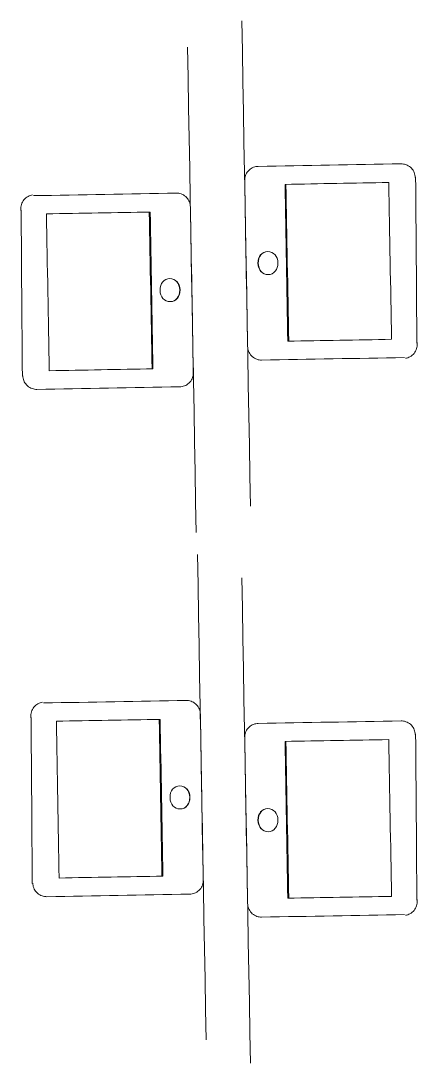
# Model space of a CAD drawing. Header units: centimetres. Extents: x -16.81 to -14.54, y 1.61 to 2.77.
# Drawn here: x -16.5407 to -16.5103, y 2.095 to 2.1747 of the extents above; entities that cross this region are included whole.
import ezdxf

# ---------------------------------------------------------------- set-up
doc = ezdxf.new("R2010")
doc.units = ezdxf.units.CM
doc.header["$MEASUREMENT"] = 0
for name, pattern in [('AI-Linetype-10', [0.070556, 0.035278, -0.035278]), ('AI-Linetype-6', [0.070556, 0.035278, -0.035278]), ('AI-Linetype-8', [0.070556, 0.035278, -0.035278]), ('AI-Linetype-9', [0.070556, 0.035278, -0.035278])]:
    doc.linetypes.add(name, pattern=pattern)
doc.layers.add('Planta$iluminación', color=7, linetype='Continuous', lineweight=0)
doc.layers.add('Predeterminada', color=7, linetype='Continuous', lineweight=0)

msp = doc.modelspace()

# ---------------------------------------------------------------- linework, layer by layer
at = {"layer": 'Planta$iluminación', "color": 4, "linetype": 'AI-Linetype-9', "lineweight": 0, "true_color": 0x00ffff}
msp.add_open_spline([(-16.523734, 2.174718), (-16.523515, 2.162348), (-16.523296, 2.149977), (-16.523078, 2.137607)], degree=3, dxfattribs=at)
at = {"layer": 'Planta$iluminación', "color": 4, "linetype": 'AI-Linetype-6', "lineweight": 0, "true_color": 0x00ffff}
msp.add_open_spline([(-16.527232, 2.135598), (-16.527451, 2.147968), (-16.52767, 2.160339), (-16.527889, 2.172709)], degree=3, dxfattribs=at)
at = {"layer": 'Planta$iluminación', "color": 4, "linetype": 'AI-Linetype-8', "lineweight": 0, "true_color": 0x00ffff}
msp.add_open_spline([(-16.526472, 2.096798), (-16.526691, 2.109169), (-16.52691, 2.121539), (-16.527129, 2.13391)], degree=3, dxfattribs=at)
at = {"layer": 'Planta$iluminación', "color": 4, "linetype": 'AI-Linetype-10', "lineweight": 0, "true_color": 0x00ffff}
msp.add_open_spline([(-16.523734, 2.132114), (-16.523515, 2.119744), (-16.523296, 2.107374), (-16.523078, 2.095003)], degree=3, dxfattribs=at)
at = {"layer": 'Predeterminada', "color": 251, "lineweight": 0, "true_color": 0x696969}
for points in [[(-16.522479, 2.163588), (-16.522568, 2.163583), (-16.52266, 2.163569), (-16.522752, 2.163547), (-16.522844, 2.163516), (-16.522935, 2.163476), (-16.523023, 2.163426), (-16.523107, 2.163368), (-16.523185, 2.163301), (-16.523256, 2.163227), (-16.52332, 2.163146), (-16.523376, 2.163061), (-16.523422, 2.162971), (-16.523459, 2.162879), (-16.523487, 2.162786), (-16.523506, 2.162693), (-16.523516, 2.162601), (-16.523518, 2.162511)], [(-16.510468, 2.162742), (-16.510473, 2.162832), (-16.510486, 2.162923), (-16.510508, 2.163015), (-16.510539, 2.163108), (-16.51058, 2.163198), (-16.510629, 2.163286), (-16.510688, 2.16337), (-16.510754, 2.163448), (-16.510829, 2.16352), (-16.510909, 2.163584), (-16.510995, 2.163639), (-16.511085, 2.163686), (-16.511177, 2.163723), (-16.51127, 2.16375), (-16.511363, 2.163769), (-16.511455, 2.163779), (-16.511544, 2.163782)], [(-16.539751, 2.161402), (-16.539839, 2.161385), (-16.539928, 2.16136), (-16.540016, 2.161326), (-16.540104, 2.161284), (-16.540189, 2.161232), (-16.54027, 2.161172), (-16.540345, 2.161103), (-16.540414, 2.161027), (-16.540476, 2.160944), (-16.540529, 2.160856), (-16.540573, 2.160764), (-16.540607, 2.160669), (-16.540632, 2.160573), (-16.540648, 2.160477), (-16.540655, 2.160382), (-16.540653, 2.16029), (-16.540644, 2.160201)], [(-16.527673, 2.160503), (-16.527678, 2.160592), (-16.527692, 2.160683), (-16.527714, 2.160776), (-16.527745, 2.160868), (-16.527785, 2.160959), (-16.527835, 2.161047), (-16.527893, 2.16113), (-16.52796, 2.161209), (-16.528034, 2.16128), (-16.528115, 2.161344), (-16.5282, 2.1614), (-16.52829, 2.161446), (-16.528382, 2.161483), (-16.528476, 2.161511), (-16.528569, 2.16153), (-16.52866, 2.16154), (-16.52875, 2.161542)], [(-16.511216, 2.148914), (-16.511128, 2.148931), (-16.511039, 2.148956), (-16.51095, 2.14899), (-16.510863, 2.149032), (-16.510778, 2.149084), (-16.510697, 2.149144), (-16.510621, 2.149213), (-16.510552, 2.149289), (-16.510491, 2.149372), (-16.510438, 2.14946), (-16.510394, 2.149552), (-16.510359, 2.149647), (-16.510334, 2.149743), (-16.510318, 2.149839), (-16.510312, 2.149934), (-16.510313, 2.150026), (-16.510323, 2.150115)], [(-16.523294, 2.149813), (-16.523288, 2.149724), (-16.523275, 2.149633), (-16.523253, 2.14954), (-16.523222, 2.149448), (-16.523181, 2.149357), (-16.523132, 2.149269), (-16.523073, 2.149186), (-16.523007, 2.149107), (-16.522932, 2.149036), (-16.522852, 2.148972), (-16.522766, 2.148916), (-16.522676, 2.14887), (-16.522584, 2.148833), (-16.522491, 2.148805), (-16.522398, 2.148786), (-16.522306, 2.148776), (-16.522217, 2.148774)], [(-16.540499, 2.147574), (-16.540494, 2.147484), (-16.54048, 2.147393), (-16.540458, 2.147301), (-16.540427, 2.147208), (-16.540387, 2.147118), (-16.540337, 2.14703), (-16.540279, 2.146946), (-16.540212, 2.146868), (-16.540138, 2.146796), (-16.540057, 2.146732), (-16.539972, 2.146677), (-16.539882, 2.14663), (-16.53979, 2.146593), (-16.539697, 2.146565), (-16.539603, 2.146547), (-16.539512, 2.146536), (-16.539422, 2.146534)], [(-16.528488, 2.146728), (-16.528398, 2.146733), (-16.528307, 2.146747), (-16.528215, 2.146769), (-16.528122, 2.1468), (-16.528032, 2.14684), (-16.527944, 2.14689), (-16.52786, 2.146948), (-16.527782, 2.147015), (-16.52771, 2.147089), (-16.527646, 2.147169), (-16.527591, 2.147255), (-16.527544, 2.147345), (-16.527507, 2.147437), (-16.52748, 2.14753), (-16.527461, 2.147623), (-16.527451, 2.147715), (-16.527448, 2.147805)], [(-16.53899, 2.122602), (-16.539078, 2.122585), (-16.539167, 2.12256), (-16.539256, 2.122527), (-16.539344, 2.122484), (-16.539428, 2.122433), (-16.539509, 2.122372), (-16.539585, 2.122304), (-16.539654, 2.122227), (-16.539716, 2.122145), (-16.539769, 2.122057), (-16.539813, 2.121964), (-16.539847, 2.12187), (-16.539872, 2.121773), (-16.539888, 2.121677), (-16.539895, 2.121583), (-16.539893, 2.12149), (-16.539884, 2.121401)], [(-16.526913, 2.121703), (-16.526918, 2.121792), (-16.526932, 2.121884), (-16.526954, 2.121976), (-16.526985, 2.122068), (-16.527025, 2.122159), (-16.527075, 2.122247), (-16.527133, 2.122331), (-16.5272, 2.122409), (-16.527274, 2.122481), (-16.527354, 2.122545), (-16.52744, 2.1226), (-16.52753, 2.122646), (-16.527622, 2.122684), (-16.527715, 2.122711), (-16.527808, 2.12273), (-16.5279, 2.12274), (-16.52799, 2.122743)], [(-16.522479, 2.120985), (-16.522568, 2.120979), (-16.52266, 2.120966), (-16.522752, 2.120944), (-16.522844, 2.120913), (-16.522935, 2.120872), (-16.523023, 2.120823), (-16.523107, 2.120764), (-16.523185, 2.120698), (-16.523256, 2.120624), (-16.52332, 2.120543), (-16.523376, 2.120457), (-16.523422, 2.120368), (-16.523459, 2.120275), (-16.523487, 2.120182), (-16.523506, 2.120089), (-16.523516, 2.119997), (-16.523518, 2.119908)], [(-16.510468, 2.120139), (-16.510473, 2.120228), (-16.510486, 2.120319), (-16.510508, 2.120412), (-16.510539, 2.120504), (-16.51058, 2.120595), (-16.510629, 2.120683), (-16.510688, 2.120766), (-16.510754, 2.120845), (-16.510829, 2.120916), (-16.510909, 2.12098), (-16.510995, 2.121036), (-16.511085, 2.121082), (-16.511177, 2.121119), (-16.51127, 2.121147), (-16.511363, 2.121166), (-16.511455, 2.121176), (-16.511544, 2.121178)], [(-16.539739, 2.108774), (-16.539733, 2.108685), (-16.53972, 2.108593), (-16.539698, 2.108501), (-16.539667, 2.108409), (-16.539626, 2.108318), (-16.539577, 2.10823), (-16.539519, 2.108146), (-16.539452, 2.108068), (-16.539378, 2.107997), (-16.539297, 2.107933), (-16.539211, 2.107877), (-16.539122, 2.107831), (-16.53903, 2.107794), (-16.538936, 2.107766), (-16.538843, 2.107747), (-16.538751, 2.107737), (-16.538662, 2.107735)], [(-16.527727, 2.107928), (-16.527638, 2.107934), (-16.527547, 2.107947), (-16.527454, 2.107969), (-16.527362, 2.108), (-16.527271, 2.10804), (-16.527183, 2.10809), (-16.5271, 2.108148), (-16.527021, 2.108215), (-16.52695, 2.108289), (-16.526886, 2.10837), (-16.526831, 2.108456), (-16.526784, 2.108545), (-16.526747, 2.108637), (-16.526719, 2.108731), (-16.5267, 2.108824), (-16.52669, 2.108916), (-16.526688, 2.109005)], [(-16.523294, 2.10721), (-16.523288, 2.10712), (-16.523275, 2.107029), (-16.523253, 2.106937), (-16.523222, 2.106844), (-16.523181, 2.106754), (-16.523132, 2.106666), (-16.523073, 2.106582), (-16.523007, 2.106504), (-16.522932, 2.106432), (-16.522852, 2.106368), (-16.522766, 2.106313), (-16.522676, 2.106266), (-16.522584, 2.106229), (-16.522491, 2.106201), (-16.522398, 2.106183), (-16.522306, 2.106173), (-16.522217, 2.10617)], [(-16.511216, 2.106311), (-16.511128, 2.106327), (-16.511039, 2.106352), (-16.51095, 2.106386), (-16.510863, 2.106429), (-16.510778, 2.10648), (-16.510697, 2.106541), (-16.510621, 2.106609), (-16.510552, 2.106685), (-16.510491, 2.106768), (-16.510438, 2.106856), (-16.510394, 2.106948), (-16.510359, 2.107043), (-16.510334, 2.107139), (-16.510318, 2.107235), (-16.510312, 2.10733), (-16.510313, 2.107422), (-16.510323, 2.107511)]]:
    msp.add_lwpolyline(points, dxfattribs=at)
for points in [[(-16.522479, 2.163588), (-16.518834, 2.163653), (-16.515189, 2.163717), (-16.511544, 2.163782)], [(-16.510334, 2.150074), (-16.510366, 2.154307), (-16.510398, 2.158541), (-16.51043, 2.162774)], [(-16.523294, 2.149813), (-16.523368, 2.154046), (-16.523443, 2.158279), (-16.523518, 2.162511)], [(-16.520429, 2.162213), (-16.517781, 2.16226), (-16.515134, 2.162307), (-16.512486, 2.162354)], [(-16.520216, 2.150221), (-16.520287, 2.154218), (-16.520358, 2.158216), (-16.520429, 2.162213)], [(-16.520358, 2.162214), (-16.520287, 2.158217), (-16.520217, 2.154219), (-16.520146, 2.150222)], [(-16.512486, 2.162354), (-16.512416, 2.158356), (-16.512345, 2.154359), (-16.512274, 2.150361)], [(-16.539684, 2.161349), (-16.536039, 2.161413), (-16.532395, 2.161478), (-16.52875, 2.161542)], [(-16.527673, 2.160503), (-16.527598, 2.15627), (-16.527523, 2.152037), (-16.527448, 2.147805)], [(-16.540633, 2.160242), (-16.540601, 2.156008), (-16.540569, 2.151775), (-16.540537, 2.147542)], [(-16.538692, 2.159955), (-16.536045, 2.160002), (-16.533398, 2.160049), (-16.53075, 2.160095)], [(-16.53848, 2.147962), (-16.538551, 2.15196), (-16.538622, 2.155957), (-16.538692, 2.159955)], [(-16.530608, 2.148102), (-16.530679, 2.152099), (-16.53075, 2.156097), (-16.530821, 2.160094)], [(-16.53075, 2.160095), (-16.530679, 2.156098), (-16.530609, 2.1521), (-16.530538, 2.148103)], [(-16.512274, 2.150361), (-16.514922, 2.150314), (-16.517569, 2.150267), (-16.520216, 2.150221)], [(-16.511282, 2.148967), (-16.514927, 2.148903), (-16.518572, 2.148838), (-16.522217, 2.148774)], [(-16.530538, 2.148103), (-16.533185, 2.148056), (-16.535833, 2.148009), (-16.53848, 2.147962)], [(-16.528488, 2.146728), (-16.532133, 2.146663), (-16.535777, 2.146599), (-16.539422, 2.146534)], [(-16.538924, 2.122549), (-16.535279, 2.122614), (-16.531634, 2.122678), (-16.52799, 2.122743)], [(-16.539872, 2.121442), (-16.53984, 2.117209), (-16.539808, 2.112976), (-16.539776, 2.108742)], [(-16.537932, 2.121155), (-16.535285, 2.121202), (-16.532637, 2.121249), (-16.52999, 2.121296)], [(-16.529848, 2.109302), (-16.529919, 2.113299), (-16.52999, 2.117297), (-16.53006, 2.121295)], [(-16.52999, 2.121296), (-16.529919, 2.117298), (-16.529848, 2.113301), (-16.529778, 2.109303)], [(-16.526913, 2.121703), (-16.526838, 2.11747), (-16.526763, 2.113238), (-16.526688, 2.109005)], [(-16.53772, 2.109163), (-16.537791, 2.11316), (-16.537861, 2.117158), (-16.537932, 2.121155)], [(-16.522479, 2.120985), (-16.518834, 2.121049), (-16.515189, 2.121114), (-16.511544, 2.121178)], [(-16.523294, 2.10721), (-16.523368, 2.111442), (-16.523443, 2.115675), (-16.523518, 2.119908)], [(-16.520429, 2.11961), (-16.517781, 2.119656), (-16.515134, 2.119703), (-16.512486, 2.11975)], [(-16.512486, 2.11975), (-16.512416, 2.115753), (-16.512345, 2.111755), (-16.512274, 2.107758)], [(-16.510334, 2.107471), (-16.510366, 2.111704), (-16.510398, 2.115937), (-16.51043, 2.12017)], [(-16.520216, 2.107617), (-16.520287, 2.111615), (-16.520358, 2.115612), (-16.520429, 2.11961)], [(-16.520358, 2.119611), (-16.520287, 2.115613), (-16.520217, 2.111616), (-16.520146, 2.107618)], [(-16.529778, 2.109303), (-16.532425, 2.109256), (-16.535072, 2.10921), (-16.53772, 2.109163)], [(-16.527727, 2.107928), (-16.531372, 2.107864), (-16.535017, 2.107799), (-16.538662, 2.107735)], [(-16.512274, 2.107758), (-16.514922, 2.107711), (-16.517569, 2.107664), (-16.520216, 2.107617)], [(-16.511282, 2.106364), (-16.514927, 2.106299), (-16.518572, 2.106235), (-16.522217, 2.10617)]]:
    msp.add_open_spline(points, degree=3, dxfattribs=at)
for points, knots in [([(-16.521743, 2.157074), (-16.521299, 2.157076), (-16.520982, 2.156717), (-16.520973, 2.156205), (-16.520964, 2.155689), (-16.521273, 2.155318), (-16.521721, 2.15531), (-16.522168, 2.155302), (-16.522491, 2.155662), (-16.5225, 2.156178), (-16.522509, 2.156695), (-16.522199, 2.157066), (-16.521752, 2.157074), (-16.521749, 2.157074), (-16.521746, 2.157074), (-16.521743, 2.157074)], [0, 0, 0, 0, 1, 1, 1, 2, 2, 2, 3, 3, 3, 4, 4, 4, 5, 5, 5, 5]), ([(-16.521743, 2.157074), (-16.522187, 2.15706), (-16.522491, 2.15669), (-16.522482, 2.156179), (-16.522473, 2.155667), (-16.522156, 2.155308), (-16.521712, 2.15531)], [0, 0, 0, 0, 1, 1, 1, 2, 2, 2, 2]), ([(-16.529223, 2.153242), (-16.529667, 2.15324), (-16.529985, 2.153599), (-16.529994, 2.154111), (-16.530003, 2.154627), (-16.529693, 2.154998), (-16.529246, 2.155006), (-16.528798, 2.155014), (-16.528476, 2.154654), (-16.528467, 2.154138), (-16.528457, 2.153621), (-16.528767, 2.15325), (-16.529215, 2.153242), (-16.529218, 2.153242), (-16.529221, 2.153242), (-16.529223, 2.153242)], [0, 0, 0, 0, 1, 1, 1, 2, 2, 2, 3, 3, 3, 4, 4, 4, 5, 5, 5, 5]), ([(-16.529223, 2.153242), (-16.52878, 2.153256), (-16.528475, 2.153626), (-16.528484, 2.154137), (-16.528493, 2.154649), (-16.528811, 2.155008), (-16.529255, 2.155006)], [0, 0, 0, 0, 1, 1, 1, 2, 2, 2, 2]), ([(-16.528463, 2.114443), (-16.528907, 2.114441), (-16.529225, 2.1148), (-16.529234, 2.115311), (-16.529243, 2.115828), (-16.528933, 2.116198), (-16.528486, 2.116206), (-16.528038, 2.116214), (-16.527715, 2.115855), (-16.527706, 2.115338), (-16.527697, 2.114821), (-16.528007, 2.114451), (-16.528454, 2.114443), (-16.528457, 2.114443), (-16.52846, 2.114443), (-16.528463, 2.114443)], [0, 0, 0, 0, 1, 1, 1, 2, 2, 2, 3, 3, 3, 4, 4, 4, 5, 5, 5, 5]), ([(-16.528463, 2.114443), (-16.52802, 2.114456), (-16.527715, 2.114826), (-16.527724, 2.115338), (-16.527733, 2.115849), (-16.528051, 2.116208), (-16.528494, 2.116206)], [0, 0, 0, 0, 1, 1, 1, 2, 2, 2, 2]), ([(-16.521743, 2.11447), (-16.521299, 2.114472), (-16.520982, 2.114113), (-16.520973, 2.113602), (-16.520964, 2.113085), (-16.521273, 2.112714), (-16.521721, 2.112707), (-16.522168, 2.112699), (-16.522491, 2.113058), (-16.5225, 2.113575), (-16.522509, 2.114091), (-16.522199, 2.114462), (-16.521752, 2.11447), (-16.521749, 2.11447), (-16.521746, 2.11447), (-16.521743, 2.11447)], [0, 0, 0, 0, 1, 1, 1, 2, 2, 2, 3, 3, 3, 4, 4, 4, 5, 5, 5, 5]), ([(-16.521743, 2.11447), (-16.522187, 2.114456), (-16.522491, 2.114086), (-16.522482, 2.113575), (-16.522473, 2.113064), (-16.522156, 2.112705), (-16.521712, 2.112707)], [0, 0, 0, 0, 1, 1, 1, 2, 2, 2, 2])]:
    msp.add_open_spline(points, degree=3, knots=knots, dxfattribs=at)

doc.saveas('drawing.dxf')
